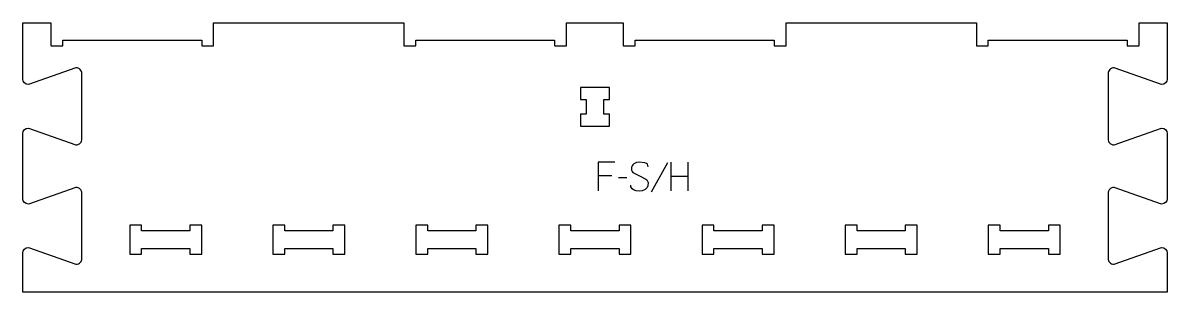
# Model space of a CAD drawing. Header units: millimetres. Extents: x -600 to 600, y -136 to 146.
import ezdxf

# ---------------------------------------------------------------- set-up
doc = ezdxf.new("R2010")
doc.units = ezdxf.units.MM
for name, color, linetype, true_color in [('1_ANYTOOL_1MMDEEP_LABELS_S', 2, 'Continuous', 0xffff00), ('3_ANYTOOL_CUTTHROUGH_INSID', 4, 'Continuous', 0x00ffff), ('4_ANYTOOL_CUTTHROUGH_OUTSI', 5, 'Continuous', 0x0000ff)]:
    doc.layers.add(name, color=color, linetype=linetype, true_color=true_color)

msp = doc.modelspace()

# ---------------------------------------------------------------- linework, layer by layer
at = {"layer": '1_ANYTOOL_1MMDEEP_LABELS_S'}
for p, q in [((79.5, 0), (79.5, -30)), ((97.8, -30), (97.8, 0)), ((76, -0.5), (58.8, -31.2)), ((17.7, -14), (3.2, -14)), ((33.5, -16.1), (24.7, -16.2)), ((97.8, -14.7), (79.5, -14.7))]:
    msp.add_line(p, q, dxfattribs=at)
for points in [[(20.8, 0), (3.2, 0), (3.2, -30)], [(55.7, -4.6), (55.5, -3.2), (54.9, -2.1), (53.9, -1.2), (52.4, -0.6), (46.3, 0.3), (43.4, -0.1), (40.7, -1.5), (39.6, -2.5), (38.9, -3.7), (38.4, -5.1), (38.2, -6.7), (38.4, -8.3), (38.9, -9.7), (39.8, -10.8), (47.2, -14.6), (53.3, -17.5), (54.4, -18.5), (55.2, -19.7), (55.6, -21.2), (55.4, -24.7), (54.7, -26.2), (53.8, -27.5), (52.5, -28.5), (49.5, -29.9), (46.3, -30.3), (43.1, -30), (40.2, -28.8), (39, -27.9), (38.2, -26.8), (37.7, -25.6), (37.5, -24.1)]]:
    msp.add_lwpolyline(points, dxfattribs=at)
at = {"layer": '3_ANYTOOL_CUTTHROUGH_INSID'}
for points in [[(15.2, 37.8), (15.2, 50.3), (9.2, 50.3), (9.2, 65.8), (15.2, 65.8), (15.2, 78.3), (-15.3, 78.3), (-15.3, 65.8), (-9.3, 65.8), (-9.3, 50.3), (-15.3, 50.3), (-15.3, 37.8)], [(-475.3, -71.7), (-475.3, -65.7), (-487.8, -65.7), (-487.8, -96.2), (-475.3, -96.2), (-475.3, -90.2), (-424.8, -90.2), (-424.8, -96.2), (-412.3, -96.2), (-412.3, -65.7), (-424.8, -65.7), (-424.8, -71.7)], [(-325.3, -71.7), (-325.3, -65.7), (-337.8, -65.7), (-337.8, -96.2), (-325.3, -96.2), (-325.3, -90.2), (-274.8, -90.2), (-274.8, -96.2), (-262.3, -96.2), (-262.3, -65.7), (-274.8, -65.7), (-274.8, -71.7)], [(-124.8, -90.2), (-124.8, -96.2), (-112.3, -96.2), (-112.3, -65.7), (-124.8, -65.7), (-124.8, -71.7), (-175.3, -71.7), (-175.3, -65.7), (-187.8, -65.7), (-187.8, -96.2), (-175.3, -96.2), (-175.3, -90.2)], [(-25.3, -71.7), (-25.3, -65.7), (-37.8, -65.7), (-37.8, -96.2), (-25.3, -96.2), (-25.3, -90.2), (25.2, -90.2), (25.2, -96.2), (37.7, -96.2), (37.7, -65.7), (25.2, -65.7), (25.2, -71.7)], [(175.3, -90.2), (175.3, -96.2), (187.8, -96.2), (187.8, -65.7), (175.3, -65.7), (175.3, -71.7), (124.7, -71.7), (124.7, -65.7), (112.2, -65.7), (112.2, -96.2), (124.7, -96.2), (124.7, -90.2)], [(274.8, -71.7), (274.8, -65.7), (262.3, -65.7), (262.3, -96.2), (274.8, -96.2), (274.8, -90.2), (325.3, -90.2), (325.3, -96.2), (337.8, -96.2), (337.8, -65.7), (325.3, -65.7), (325.3, -71.7)], [(475.3, -90.2), (475.3, -96.2), (487.8, -96.2), (487.8, -65.7), (475.3, -65.7), (475.3, -71.7), (424.8, -71.7), (424.8, -65.7), (412.3, -65.7), (412.3, -96.2), (424.8, -96.2), (424.8, -90.2)]]:
    msp.add_lwpolyline(points, close=True, dxfattribs=at)
at = {"layer": '4_ANYTOOL_CUTTHROUGH_OUTSI'}
msp.add_lwpolyline([(-599.8, 87.1), (-599.8, 145.8), (-570.3, 145.8), (-570.3, 122, 0.414214), (-570, 121.8), (-558, 121.8, 0.414214), (-557.8, 122), (-557.8, 127.8), (-412.3, 127.8), (-412.3, 122, 0.414214), (-412, 121.8), (-400, 121.8, 0.414214), (-399.8, 122), (-399.8, 145.8), (-200.3, 145.8), (-200.3, 122, 0.414214), (-200, 121.8), (-188, 121.8, 0.414214), (-187.8, 122), (-187.8, 127.8), (-42.3, 127.8), (-42.3, 122, 0.414214), (-42, 121.8), (-30, 121.8, 0.414214), (-29.8, 122), (-29.8, 145.8), (29.7, 145.8), (29.7, 122, 0.414214), (30, 121.8), (42, 121.8, 0.414214), (42.2, 122), (42.2, 127.8), (187.8, 127.8), (187.8, 122, 0.414214), (188, 121.8), (200, 121.8, 0.414214), (200.3, 122), (200.3, 145.8), (399.8, 145.8), (399.8, 122, 0.414214), (400, 121.8), (412, 121.8, 0.414214), (412.3, 122), (412.3, 127.8), (557.8, 127.8), (557.8, 122, 0.414214), (558, 121.8), (570, 121.8, 0.414214), (570.3, 122), (570.3, 145.8), (599.8, 145.8), (599.8, 87.1, -0.412073), (594, 81.3), (544.1, 98.8), (544, 98.8, 0.414214), (537.8, 92.6), (537.8, 24.6, 0.414214), (544, 18.3), (544.1, 18.4), (594, 35.8, -0.412073), (599.8, 30.1), (599.8, -37.9, -0.412073), (594, -43.7), (544.1, -26.2), (544, -26.2, 0.414214), (537.8, -32.4), (537.8, -100.4, 0.414214), (544, -106.7), (544.1, -106.6), (594, -89.2, -0.412073), (599.8, -94.9), (599.8, -135.7), (-599.8, -135.7), (-599.8, -94.9, -0.412073), (-594, -89.2), (-544.1, -106.6), (-544, -106.7, 0.414214), (-537.8, -100.4), (-537.8, -32.4, 0.414214), (-544, -26.2), (-544.1, -26.2), (-594, -43.7, -0.412073), (-599.8, -37.9), (-599.8, 30.1, -0.412073), (-594, 35.8), (-544.1, 18.4), (-544, 18.3, 0.414214), (-537.8, 24.6), (-537.8, 92.6, 0.414214), (-544, 98.8), (-544.1, 98.8), (-594, 81.3, -0.412073)], format="xyb", close=True, dxfattribs=at)

doc.saveas('drawing.dxf')
